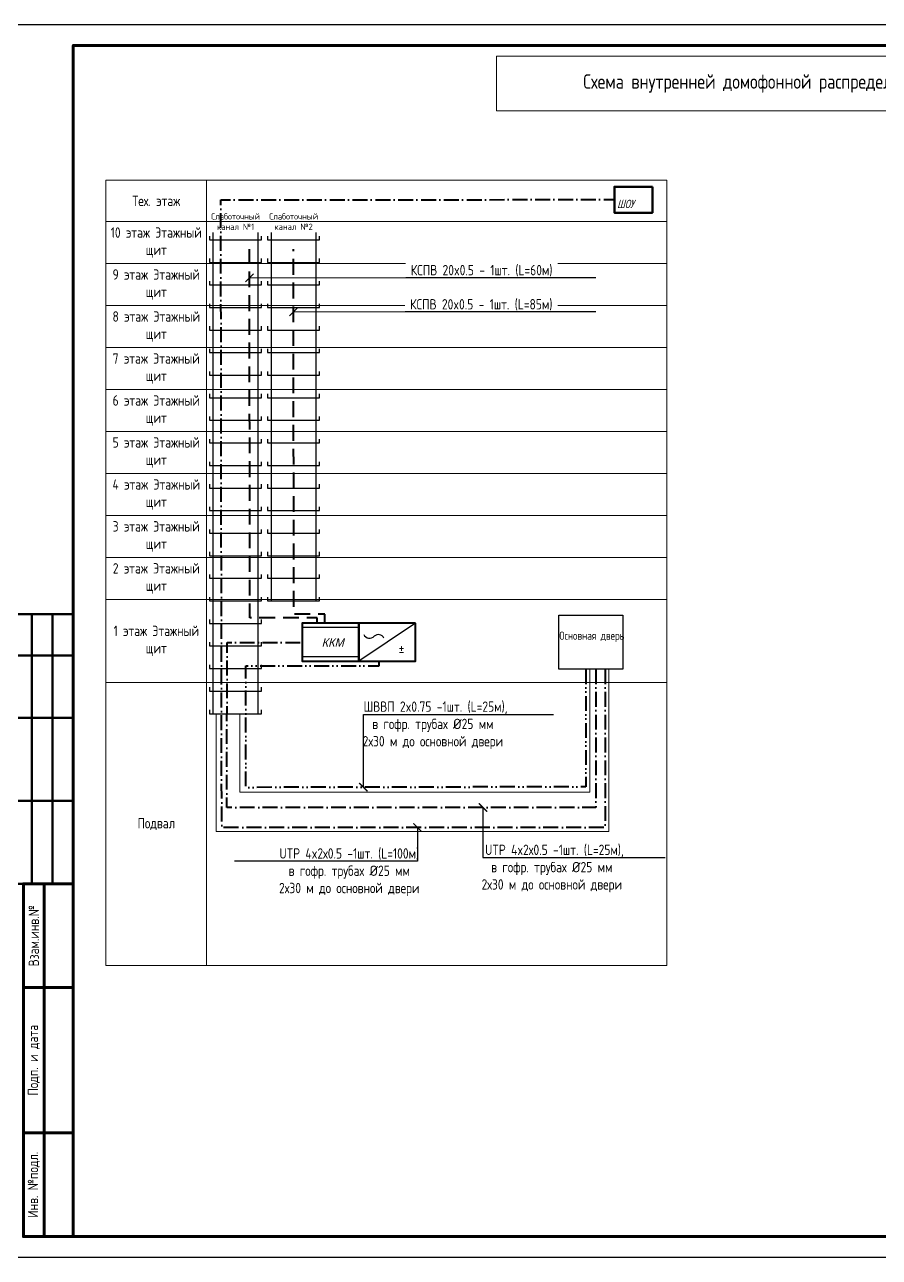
# Model space of a CAD drawing. Header units: millimetres. Extents: x -211 to 10565, y -2293 to 2244.
# Drawn here: x 1149.2 to 1355, y 1947.1 to 2244.1 of the extents above; entities that cross this region are included whole.
import ezdxf
from ezdxf import colors
from ezdxf.entities.mleader import LeaderData, LeaderLine
from ezdxf.math import Vec2, Vec3

# ---------------------------------------------------------------- set-up
doc = ezdxf.new("R2010")
doc.units = ezdxf.units.MM
for name, pattern in [('ACAD_ISO10W100', [18, 12, -3, 0, -3]), ('ACAD_ISO12W100', [21, 12, -3, 0, -3, 0, -3]), ('штриховая', [19.05, 12.7, -6.35])]:
    doc.linetypes.add(name, pattern=pattern)
for name, color, linetype, lineweight in [('(034) Оформление_0', 7, 'Continuous', 9), ('Домофония схемы', 7, 'Continuous', 40), ('Оборудование проектир.', 7, 'Continuous', 50)]:
    doc.layers.add(name, color=color, linetype=linetype, lineweight=lineweight)
for name, color, linetype in [('ВДРС', 7, 'Continuous'), ('Выноски и подписи', 7, 'Continuous'), ('Дополнительные схемы', 7, 'Continuous'), ('Планы', 7, 'Continuous')]:
    doc.layers.add(name, color=color, linetype=linetype)
doc.layers.add('ВЭ', color=7, linetype='Continuous', plot=False)
doc.styles.get("Standard").update_dxf_attribs({"font": 'gost.TTF'})
doc.styles.add('ГОСТ', font='eckd_38.shx', dxfattribs={"oblique": 15, "height": 2.5})
doc.linetypes.add('Гофра Металлорукав ПНД-труба', pattern='A,0.25,-0.1,[133,ltypeshp.shx,S=0.1,R=0,X=-0.1,Y=0],-0.1,1', length=1.45)

# ---------------------------------------------------------------- blocks, each defined once
blk = doc.blocks.new('*T347')
at = {"layer": 'Defpoints', "color": 8, "linetype": 'ByBlock', "lineweight": 0, "transparency": 16777216}
for p, q in [((0, 0), (135.1, 0)), ((0, 0), (0, -189.26)), ((24.26, 0), (24.26, -189.26)), ((135.1, 0), (135.1, -189.26)), ((0, -10), (135.1, -10)), ((0, -20.11), (135.1, -20.11)), ((0, -30.23), (135.1, -30.23)), ((0, -40.34), (135.1, -40.34)), ((0, -50.45), (135.1, -50.45)), ((0, -60.57), (135.1, -60.57)), ((0, -70.68), (135.1, -70.68)), ((0, -80.79), (135.1, -80.79)), ((0, -90.9), (135.1, -90.9)), ((0, -101.02), (135.1, -101.02)), ((0, -121.02), (135.1, -121.02)), ((0, -189.26), (135.1, -189.26))]:
    blk.add_line(p, q, dxfattribs=at)
at = {"layer": 'Дополнительные схемы', "color": 0, "transparency": 16777216, "char_height": 2.5, "width": 24.2616, "attachment_point": 5}
for s, insert in [('Тех. этаж', (12.13, -5)), ('10 этаж Этажный щит', (12.13, -15.06)), ('9 этаж Этажный щит', (12.13, -25.17)), ('8 этаж Этажный щит', (12.13, -35.28)), ('7 этаж Этажный щит', (12.13, -45.4)), ('6 этаж Этажный щит', (12.13, -55.51)), ('5 этаж Этажный щит', (12.13, -65.62)), ('4 этаж Этажный щит', (12.13, -75.74)), ('3 этаж Этажный щит', (12.13, -85.85)), ('2 этаж Этажный щит', (12.13, -95.96)), ('1 этаж Этажный щит', (12.13, -111.02)), ('Подвал', (12.13, -155.14))]:
    blk.add_mtext(s, dxfattribs=dict(at, insert=insert))
blk = doc.blocks.new('*T333')
at = {"layer": '(034) Оформление_0', "color": 0, "lineweight": 50, "transparency": 16777216}
for p, q in [((0, 0), (0, 65)), ((0, 65), (20, 65)), ((5, 0), (5, 65)), ((10, 0), (10, 65)), ((15, 0), (15, 65)), ((20, 0), (20, 65)), ((5, 55), (20, 55)), ((5, 40), (20, 40)), ((5, 20), (20, 20)), ((0, 0), (20, 0))]:
    blk.add_line(p, q, dxfattribs=at)
at = {"layer": '(034) Оформление_0', "color": 0, "transparency": 16777216, "insert": (2.5, 2), "char_height": 2.5, "width": 61, "attachment_point": 4, "rotation": 90}
blk.add_mtext('Согласованно', dxfattribs=at)
blk = doc.blocks.new('*U332')
at = {"layer": '(034) Оформление_0', "lineweight": 60}
for p, q in [((13, 5), (13, 90)), ((20, 65), (8, 65)), ((20, 30), (8, 30))]:
    blk.add_line(p, q, dxfattribs=at)
at = {"layer": '(034) Оформление_0'}
blk.add_lwpolyline([(420, 297), (0, 297), (0, 0), (420, 0)], close=True, dxfattribs=at)
at = {"layer": '(034) Оформление_0', "lineweight": 60}
for points in [[(415, 5), (415, 292), (20, 292), (20, 5)], [(20, 90), (8, 90), (8, 5), (20, 5)]]:
    blk.add_lwpolyline(points, close=True, dxfattribs=at)
blk.add_blockref('*T333', (0, 90))
at = {"layer": '(034) Оформление_0', "char_height": 2.5, "attachment_point": 5, "rotation": 90}
for s, insert in [('Взам.инв.№', (10.5, 77.5)), ('Подп. и дата', (10.5, 47.5)), ('Инв. №подл.', (10.5, 17.5))]:
    blk.add_mtext(s, dxfattribs=dict(at, insert=insert))
blk = doc.blocks.new('*T353')
at = {"layer": 'Defpoints', "color": 8, "linetype": 'ByBlock', "lineweight": 0, "transparency": 16777216}
for p, q in [((0, 0), (169.77, 0)), ((0, 0), (0, -13.18)), ((169.77, 0), (169.77, -13.18)), ((0, -13.18), (169.77, -13.18))]:
    blk.add_line(p, q, dxfattribs=at)
at = {"color": 0, "transparency": 16777216, "insert": (84.89, -6.59), "char_height": 3.5, "width": 169.7742, "attachment_point": 5}
blk.add_mtext('{\\fGOST|b0|i0|c0;Схема внутренней домофонной распределительной сети 2-го подъезда', dxfattribs=at)
blk = doc.blocks.new('Домофония_ККМ')
at = {"layer": 'Домофония схемы', "linetype": 'Continuous', "ltscale": 5}
blk.add_lwpolyline([(13.67, 9.11), (0, 9.11), (0, 0), (13.67, 0)], close=True, dxfattribs=at)
at = {"layer": 'Дополнительные схемы', "linetype": 'Continuous', "ltscale": 5}
for p, q in [((13.67, 8.12), (0, 8.12)), ((13.67, 0.99), (0, 0.99))]:
    blk.add_line(p, q, dxfattribs=at)
at = {"layer": 'Выноски и подписи', "linetype": 'Continuous', "ltscale": 5, "insert": (4.72, 5.48), "char_height": 2, "attachment_point": 1, "style": 'ГОСТ'}
blk.add_mtext('ККМ', dxfattribs=at)
at = {"layer": 'Выноски и подписи', "oblique": 15, "flags": 3}
for tag, p in [('ID', (21.76, 4.5)), ('БАЗОВАЯ_РАСЦЕНКА', (21.37, 0.73)), ('ЕД.ИЗМ', (21.2, -2.79)), ('КОЛИЧЕСТВО', (21.37, -6.44))]:
    blk.add_attdef(tag, p, '', height=2.5, dxfattribs=at)
blk = doc.blocks.new('*U300')
at = {"layer": 'Домофония схемы', "linetype": 'Continuous', "ltscale": 5}
blk.add_lwpolyline([(13.67, 9.11), (0, 9.11), (0, 0), (13.67, 0)], close=True, dxfattribs=at)
at = {"layer": 'Дополнительные схемы', "linetype": 'Continuous', "ltscale": 5}
blk.add_line((13.67, 9.11), (0, 0), dxfattribs=at)
for centre, radius, start, end in [((2.6, 6.99), 1.5, 201.9645, 318.3794), ((4.71, 4.88), 1.49, 25.7546, 131.4487)]:
    blk.add_arc(centre, radius, start, end, dxfattribs=at)
at = {"oblique": 15, "flags": 3}
for tag, p in [('ID', (19.66, 6.96)), ('БАЗОВАЯ_РАСЦЕНКА', (19.32, 3.48)), ('ЕД.ИЗМ', (19.11, 0.09)), ('КОЛИЧЕСТВО', (18.94, -3.35))]:
    blk.add_attdef(tag, p, '', height=2.5, dxfattribs=at)
at = {"layer": 'Выноски и подписи', "linetype": 'Continuous', "ltscale": 5, "insert": (9.59, 4.06), "char_height": 2.5, "width": 3.02, "attachment_point": 1}
blk.add_mtext('%%P', dxfattribs=at)
blk = doc.blocks.new('*U362')
at = {"layer": 'ВДРС', "linetype": 'Continuous'}
for points in [[(-10.78, -97.48), (-10.78, 0)], [(1, 0), (1, -97.48)], [(-11.78, -0.92), (-11.78, -1.92), (2, -1.92), (2, -0.92)], [(-11.78, -6.89), (-11.78, -7.89), (2, -7.89), (2, -6.89)], [(-11.78, -12.86), (-11.78, -13.86), (2, -13.86), (2, -12.86)], [(-11.78, -18.84), (-11.78, -19.84), (2, -19.84), (2, -18.84)], [(-11.78, -24.81), (-11.78, -25.81), (2, -25.81), (2, -24.81)], [(-11.78, -30.78), (-11.78, -31.78), (2, -31.78), (2, -30.78)], [(-11.78, -36.75), (-11.78, -37.75), (2, -37.75), (2, -36.75)], [(-11.78, -42.73), (-11.78, -43.73), (2, -43.73), (2, -42.73)], [(-11.78, -48.7), (-11.78, -49.7), (2, -49.7), (2, -48.7)], [(-11.78, -54.67), (-11.78, -55.67), (2, -55.67), (2, -54.67)], [(-11.78, -60.65), (-11.78, -61.65), (2, -61.65), (2, -60.65)], [(-11.78, -66.62), (-11.78, -67.62), (2, -67.62), (2, -66.62)], [(-11.78, -72.59), (-11.78, -73.59), (2, -73.59), (2, -72.59)], [(-11.78, -78.56), (-11.78, -79.56), (2, -79.56), (2, -78.56)], [(-11.78, -84.54), (-11.78, -85.54), (2, -85.54), (2, -84.54)], [(-11.78, -90.51), (-11.78, -91.51), (2, -91.51), (2, -90.51)], [(-11.78, -96.48), (-11.78, -97.48), (2, -97.48), (2, -96.48)]]:
    blk.add_lwpolyline(points, dxfattribs=at)
blk = doc.blocks.new('*U302')
at = {"layer": 'Оборудование проектир.', "color": 252}
blk.add_lwpolyline([(9.13, 6.26), (0, 6.26), (0, 0), (9.13, 0)], close=True, dxfattribs=at)
at = {"oblique": 15, "flags": 8}
blk.add_attdef('НАИМЕНОВАНИЕ_ШКАФА', (0.65, 1.13), '', height=2, dxfattribs=at)
blk = doc.blocks.new('*U363')
at = {"layer": 'ВДРС', "linetype": 'Continuous'}
for points in [[(-10.78, -127.35), (-10.78, 0)], [(1, 0), (1, -127.35)], [(-11.78, -0.92), (-11.78, -1.92), (2, -1.92), (2, -0.92)], [(-11.78, -6.89), (-11.78, -7.89), (2, -7.89), (2, -6.89)], [(-11.78, -12.86), (-11.78, -13.86), (2, -13.86), (2, -12.86)], [(-11.78, -18.84), (-11.78, -19.84), (2, -19.84), (2, -18.84)], [(-11.78, -24.81), (-11.78, -25.81), (2, -25.81), (2, -24.81)], [(-11.78, -30.78), (-11.78, -31.78), (2, -31.78), (2, -30.78)], [(-11.78, -36.75), (-11.78, -37.75), (2, -37.75), (2, -36.75)], [(-11.78, -42.73), (-11.78, -43.73), (2, -43.73), (2, -42.73)], [(-11.78, -48.7), (-11.78, -49.7), (2, -49.7), (2, -48.7)], [(-11.78, -54.67), (-11.78, -55.67), (2, -55.67), (2, -54.67)], [(-11.78, -60.65), (-11.78, -61.65), (2, -61.65), (2, -60.65)], [(-11.78, -66.62), (-11.78, -67.62), (2, -67.62), (2, -66.62)], [(-11.78, -72.59), (-11.78, -73.59), (2, -73.59), (2, -72.59)], [(-11.78, -78.56), (-11.78, -79.56), (2, -79.56), (2, -78.56)], [(-11.78, -84.54), (-11.78, -85.54), (2, -85.54), (2, -84.54)], [(-11.78, -90.51), (-11.78, -91.51), (2, -91.51), (2, -90.51)], [(-11.78, -96.48), (-11.78, -97.48), (2, -97.48), (2, -96.48)], [(-11.78, -102.46), (-11.78, -103.46), (2, -103.46), (2, -102.46)], [(-11.78, -108.43), (-11.78, -109.43), (2, -109.43), (2, -108.43)], [(-11.78, -114.4), (-11.78, -115.4), (2, -115.4), (2, -114.4)], [(-11.78, -120.37), (-11.78, -121.37), (2, -121.37), (2, -120.37)], [(-11.78, -126.35), (-11.78, -127.35), (2, -127.35), (2, -126.35)]]:
    blk.add_lwpolyline(points, dxfattribs=at)
blk = doc.blocks.new('_ArchTick')
at = {"color": 0, "const_width": 0.15}
blk.add_lwpolyline([(-0.5, -0.5), (0.5, 0.5)], dxfattribs=at)

msp = doc.modelspace()

# ---------------------------------------------------------------- linework, layer by layer
at = {"layer": 'ВЭ'}
msp.add_lwpolyline([(1140.85, 2244.11), (1560.85, 2244.11), (1560.85, 1947.11), (1140.85, 1947.11)], close=True, dxfattribs=at)
at = {"layer": 'Домофония схемы', "color": 3, "linetype": 'ACAD_ISO10W100', "ltscale": 0.3, "flags": 128}
for points in [[(1288.99, 2088.85), (1288.99, 2050.68), (1196.61, 2050.68), (1196.4, 2201.89), (1290.99, 2201.97)], [(1286.7, 2088.85), (1286.7, 2055.51), (1197.83, 2055.51), (1197.93, 2095.29), (1215.96, 2095.29)]]:
    msp.add_lwpolyline(points, dxfattribs=at)
at = {"layer": 'Домофония схемы', "color": 5, "linetype": 'штриховая', "ltscale": 0.3, "flags": 128}
for points in [[(1219.59, 2099.88), (1219.59, 2101.2), (1203.39, 2101.2), (1203.3, 2190)], [(1221.45, 2099.89), (1221.45, 2102.07), (1213.98, 2102.07), (1213.89, 2190)]]:
    msp.add_lwpolyline(points, dxfattribs=at)
at = {"layer": 'Домофония схемы', "lineweight": 25}
msp.add_lwpolyline([(1277.79, 2101.81), (1293.19, 2101.81), (1293.19, 2088.85), (1277.79, 2088.85)], close=True, dxfattribs=at)
at = {"layer": 'Домофония схемы', "linetype": 'Гофра Металлорукав ПНД-труба', "lineweight": 20, "ltscale": 4, "flags": 128}
for points in [[(1195.25, 2078.11), (1195.25, 2049.75), (1289.82, 2049.75), (1289.82, 2088.85)], [(1200.94, 2078.11), (1200.94, 2059.23), (1285.27, 2059.23), (1285.27, 2088.85)]]:
    msp.add_lwpolyline(points, dxfattribs=at)
at = {"layer": 'Домофония схемы', "color": 6, "linetype": 'ACAD_ISO12W100', "ltscale": 0.3, "flags": 128}
msp.add_lwpolyline([(1284.31, 2088.85), (1284.31, 2060.48), (1202.43, 2060.35), (1202.4, 2089.62), (1234.51, 2089.61), (1234.51, 2090.78), (1234.51, 2090.78)], dxfattribs=at)

# ---------------------------------------------------------------- block references
at = {"layer": '(034) Оформление_0'}
msp.add_blockref('*U332', (1140.85, 1947.11), dxfattribs=at)
for name, p in [('*T353', (1262.79, 2236.53)), ('*T347', (1168.72, 2206.66)), ('Домофония_ККМ', (1215.96, 2090.78))]:
    msp.add_blockref(name, p)
msp.add_blockref('*U302', (1291.2, 2198.8)).add_auto_attribs({'НАИМЕНОВАНИЕ_ШКАФА': 'ШОУ'})
at = {"layer": 'Дополнительные схемы', "xscale": 0.9102198520583572, "yscale": 0.9102198520583572, "zscale": 0.9102198520583572}
for name, p in [('*U363', (1204.4, 2194.02)), ('*U362', (1218.38, 2194.02))]:
    msp.add_blockref(name, p, dxfattribs=at)
at = {"layer": 'Планы'}
msp.add_blockref('*U300', (1229.63, 2090.78), dxfattribs=at)

# ---------------------------------------------------------------- texts
at = {"layer": 'Выноски и подписи', "char_height": 1.5, "attachment_point": 5}
for s, insert in [('Слаботочный\\Pканал №1', (1199.95, 2196.66)), ('Слаботочный\\Pканал №2', (1213.93, 2196.66))]:
    msp.add_mtext(s, dxfattribs=dict(at, insert=insert))
at = {"layer": 'Выноски и подписи', "insert": (1277.79, 2097.9), "char_height": 2, "attachment_point": 1, "line_spacing_factor": 1.5}
msp.add_mtext_dynamic_manual_height_columns('\\pi0.13794;Основная дверь', width=15.401, gutter_width=23.82, heights=[0], dxfattribs=at)

# ---------------------------------------------------------------- next in the draw order: leaders
at = {"layer": 'Выноски и подписи', "linetype": 'Continuous', "ltscale": 5}
ml = msp.add_multileader_mtext('Standard', dxfattribs=at)
ml.set_content('КСПВ 20x0.5 - 1шт. (L=60м)', color=256)
ml.set_leader_properties()
ml.set_arrow_properties(name='ARCHTICK')
ml.build(insert=Vec2(0, 0))
ml.multileader.update_dxf_attribs({"text_left_attachment_type": 6, "text_right_attachment_type": 6, "dogleg_length": 0, "arrow_head_size": 2})
ctx = ml.context
ctx.base_point, ctx.char_height, ctx.arrow_head_size, ctx.landing_gap_size, ctx.plane_origin = Vec3(1243.03, 2183.22), 2.5, 2, 0, Vec3(1344.62, 2155.68)
ctx.left_attachment, ctx.right_attachment, ctx.text_align_type = 6, 6, 1
notes = []
notes.append((ctx, [(1, (1, 1, 0), (1243.03, 2183.22), (1, 0), 0, [(0, [(1203.3, 2183.11)], 0, [])])]))
ctx.mtext.insert, ctx.mtext.alignment, ctx.mtext.flow_direction = Vec3(1259.21, 2186.22), 2, 5
ctx.mtext.has_bg_fill, ctx.mtext.bg_color, ctx.mtext.bg_scale_factor, ctx.mtext.bg_transparency, ctx.mtext.use_window_bg_color = 1, -1027028792, 1.5, 0, 1
ml = msp.add_multileader_mtext('Standard', dxfattribs=at)
ml.set_content(' ШВВП 2x0.75 -1шт. (L=25м),\\Pв гофр. трубах {\\fGOST Common|b0|i0|c0|p34;%%C}25 мм \\P2х30 м до основной двери', color=256)
ml.set_leader_properties()
ml.set_arrow_properties(name='ARCHTICK')
ml.build(insert=Vec2(0, 0))
ml.multileader.update_dxf_attribs({"text_left_attachment_type": 6, "text_right_attachment_type": 6, "dogleg_length": 0, "arrow_head_size": 2})
ctx = ml.context
ctx.base_point, ctx.char_height, ctx.arrow_head_size, ctx.landing_gap_size, ctx.plane_origin = Vec3(1230.72, 2077.93), 2.5, 2, 0, Vec3(1311.61, 2077.07)
ctx.left_attachment, ctx.right_attachment, ctx.text_align_type = 6, 6, 1
notes.append((ctx, [(1, (1, 1, 0), (1230.72, 2077.93), (1, 0), 0, [(0, [(1230.72, 2060.39)], 0, [])])]))
ctx.mtext.insert, ctx.mtext.alignment, ctx.mtext.flow_direction = Vec3(1247.47, 2081.05), 2, 5
ctx.mtext.has_bg_fill, ctx.mtext.bg_color, ctx.mtext.bg_scale_factor, ctx.mtext.bg_transparency, ctx.mtext.use_window_bg_color = 1, -1027028792, 1.5, 0, 1
for ctx, leaders in notes:
    for number, flags, end, landing, length, lines in leaders:
        leader = LeaderData()
        leader.index, (leader.has_last_leader_line, leader.has_dogleg_vector, leader.attachment_direction) = number, flags
        leader.last_leader_point, leader.dogleg_vector, leader.dogleg_length = Vec3(end), Vec3(landing), length
        for number, points, colour, breaks in lines:
            line = LeaderLine()
            line.index, line.vertices, line.color, line.breaks = number, Vec3.list(points), colors.encode_raw_color(colour), breaks
            leader.lines.append(line)
        ctx.leaders.append(leader)

# ---------------------------------------------------------------- next in the draw order: leaders
ml = msp.add_multileader_mtext('Standard', dxfattribs=at)
ml.set_content('КСПВ 20x0.5 - 1шт. (L=85м)', color=256)
ml.set_leader_properties()
ml.set_arrow_properties(name='ARCHTICK')
ml.build(insert=Vec2(0, 0))
ml.multileader.update_dxf_attribs({"text_left_attachment_type": 6, "text_right_attachment_type": 6, "dogleg_length": 0, "arrow_head_size": 2})
ctx = ml.context
ctx.base_point, ctx.char_height, ctx.arrow_head_size, ctx.landing_gap_size, ctx.plane_origin = Vec3(1243.04, 2174.99), 2.5, 2, 0, Vec3(1344.64, 2147.45)
ctx.left_attachment, ctx.right_attachment, ctx.text_align_type = 6, 6, 1
notes = []
notes.append((ctx, [(1, (1, 1, 0), (1243.04, 2174.99), (1, 0), 0, [(0, [(1213.91, 2174.91)], 0, [])])]))
ctx.mtext.insert, ctx.mtext.alignment, ctx.mtext.flow_direction = Vec3(1259.13, 2177.99), 2, 5
ctx.mtext.has_bg_fill, ctx.mtext.bg_color, ctx.mtext.bg_scale_factor, ctx.mtext.bg_transparency, ctx.mtext.use_window_bg_color = 1, -1027028792, 1.5, 0, 1
ml = msp.add_multileader_mtext('Standard', dxfattribs=at)
ml.set_content(' UTP 4x2х0.5 -1шт. (L=25м),\\Pв гофр. трубах {\\fGOST Common|b0|i0|c0|p34;%%C}25 мм \\P2х30 м до основной двери', color=256)
ml.set_leader_properties()
ml.set_arrow_properties(name='ARCHTICK')
ml.build(insert=Vec2(0, 0))
ml.multileader.update_dxf_attribs({"text_left_attachment_type": 6, "text_right_attachment_type": 6, "dogleg_length": 0, "arrow_head_size": 2})
ctx = ml.context
ctx.base_point, ctx.char_height, ctx.arrow_head_size, ctx.landing_gap_size, ctx.plane_origin = Vec3(1259.53, 2043.43), 2.5, 2, 0, Vec3(1317.51, 2043.96)
ctx.left_attachment, ctx.right_attachment, ctx.text_align_type = 6, 6, 1
notes.append((ctx, [(1, (1, 1, 0), (1259.53, 2043.43), (1, 0), 0, [(0, [(1259.53, 2055.51)], 0, [])])]))
ctx.mtext.insert, ctx.mtext.alignment, ctx.mtext.flow_direction = Vec3(1276.11, 2046.55), 2, 5
ctx.mtext.has_bg_fill, ctx.mtext.bg_color, ctx.mtext.bg_scale_factor, ctx.mtext.bg_transparency, ctx.mtext.use_window_bg_color = 1, -1027028792, 1.5, 0, 1
ml = msp.add_multileader_mtext('Standard', dxfattribs=at)
ml.set_content('UTP 4x2х0.5 -1шт. (L=100м)\\Pв гофр. трубах {\\fGOST Common|b0|i0|c0|p34;%%C}25 мм \\P2х30 м до основной двери', color=256)
ml.set_leader_properties()
ml.set_arrow_properties(name='ARCHTICK')
ml.build(insert=Vec2(0, 0))
ml.multileader.update_dxf_attribs({"text_left_attachment_type": 6, "text_right_attachment_type": 6, "dogleg_length": 0, "arrow_head_size": 2})
ctx = ml.context
ctx.base_point, ctx.char_height, ctx.arrow_head_size, ctx.landing_gap_size, ctx.plane_origin = Vec3(1210.89, 2042.55), 2.5, 2, 0, Vec3(1152.75, 2043.09)
ctx.left_attachment, ctx.right_attachment, ctx.text_align_type = 6, 6, 1
notes.append((ctx, [(0, (1, 1, 0), (1243.76, 2042.55), (-1, 0), 0, [(0, [(1243.76, 2050.68)], 0, [])])]))
ctx.mtext.insert, ctx.mtext.alignment, ctx.mtext.flow_direction = Vec3(1227.33, 2045.68), 2, 5
ctx.mtext.has_bg_fill, ctx.mtext.bg_color, ctx.mtext.bg_scale_factor, ctx.mtext.bg_transparency, ctx.mtext.use_window_bg_color = 1, -1027028792, 1.5, 0, 1
for ctx, leaders in notes:
    for number, flags, end, landing, length, lines in leaders:
        leader = LeaderData()
        leader.index, (leader.has_last_leader_line, leader.has_dogleg_vector, leader.attachment_direction) = number, flags
        leader.last_leader_point, leader.dogleg_vector, leader.dogleg_length = Vec3(end), Vec3(landing), length
        for number, points, colour, breaks in lines:
            line = LeaderLine()
            line.index, line.vertices, line.color, line.breaks = number, Vec3.list(points), colors.encode_raw_color(colour), breaks
            leader.lines.append(line)
        ctx.leaders.append(leader)

doc.saveas('drawing.dxf')
